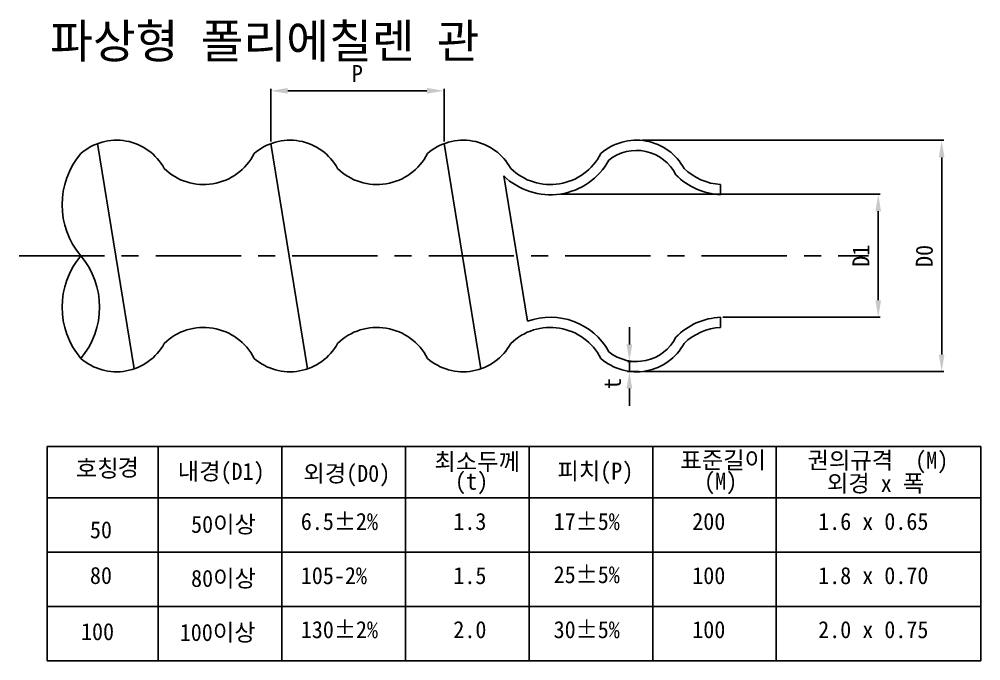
# Model space of a CAD drawing. Extents: x -1373 to 1338, y -24 to 500.
# Drawn here: x 560.1 to 701, y 113.9 to 207.8 of the extents above; entities that cross this region are included whole.
import ezdxf

# ---------------------------------------------------------------- set-up
doc = ezdxf.new("R2010")
doc.units = 0
doc.header["$LTSCALE"] = 10
doc.linetypes.add('A-CENTR01', pattern=[2, 1.25, -0.25, 0.25, -0.25])
for name, color, linetype in [('TN-CNTL', 1, 'A-CENTR01'), ('TN-DIMS', 1, 'Continuous'), ('TN-LINE', 7, 'Continuous'), ('TN-TABL-LIN1', 4, 'Continuous'), ('TN-TABL-LIN2', 1, 'Continuous'), ('TN-TABL-TEX1', 6, 'Continuous'), ('TN-TABL-TEX2', 3, 'Continuous'), ('TN-TEX1', 6, 'Continuous')]:
    doc.layers.add(name, color=color, linetype=linetype)
doc.styles.add('D', font='GulimChe.ttf')
doc.dimstyles.new('D', dxfattribs={"dimtxt": 2.5, "dimasz": 2.5, "dimexe": 1.25, "dimexo": 2, "dimgap": 1, "dimtad": 1, "dimdec": 0, "dimtxsty": 'D', "dimcen": 2.5, "dimclrd": 9, "dimclre": 9, "dimclrt": 9, "dimadec": 0, "dimazin": 0, "dimtfac": 1, "dimtdec": 0, "dimtmove": 0, "dimatfit": 3, "dimfxl": 0, "dimarcsym": 0})

# ---------------------------------------------------------------- blocks, each defined once
blk = doc.blocks.new('*D58')
at = {"layer": 'DEFPOINTS', "color": 0}
for p in [(622.32, 197.36), (596.93, 189.62), (622.32, 189.62)]:
    blk.add_point(p, dxfattribs=at)
at = {"layer": 'TN-DIMS', "lineweight": -2}
for p, q in [((596.93, 189.92), (596.93, 197.66)), ((599.43, 197.36), (619.82, 197.36)), ((622.32, 189.92), (622.32, 197.66))]:
    blk.add_line(p, q, dxfattribs=at)
at = {"layer": 'TN-DIMS'}
for points in [[(599.43, 197.78), (599.43, 196.94), (596.93, 197.36)], [(619.82, 197.78), (619.82, 196.94), (622.32, 197.36)]]:
    blk.add_solid(points, dxfattribs=at)
at = {"layer": 'TN-DIMS', "color": 3, "insert": (609.62, 199.89), "char_height": 2.5, "attachment_point": 5, "style": 'D'}
blk.add_mtext('P', dxfattribs=at)
blk = doc.blocks.new('*D59')
at = {"layer": 'DEFPOINTS', "color": 0}
for p in [(650.98, 157.72), (649.48, 156.23), (651.23, 156.23)]:
    blk.add_point(p, dxfattribs=at)
at = {"layer": 'TN-DIMS', "lineweight": -2}
for p, q in [((649.48, 160.22), (649.48, 162.72)), ((650.68, 157.72), (649.18, 157.72)), ((649.48, 157.72), (649.48, 156.23)), ((650.93, 156.23), (649.18, 156.23)), ((649.48, 153.73), (649.48, 151.23))]:
    blk.add_line(p, q, dxfattribs=at)
at = {"layer": 'TN-DIMS'}
for points in [[(649.06, 160.22), (649.9, 160.22), (649.48, 157.72)], [(649.06, 153.73), (649.9, 153.73), (649.48, 156.23)]]:
    blk.add_solid(points, dxfattribs=at)
at = {"layer": 'TN-DIMS', "color": 3, "insert": (647, 154.47), "char_height": 2.5, "attachment_point": 5, "rotation": 90, "style": 'D'}
blk.add_mtext('t', dxfattribs=at)
blk = doc.blocks.new('*D60')
at = {"layer": 'DEFPOINTS', "color": 0}
for p in [(639.12, 182.21), (662.85, 164.19), (685.94, 164.19)]:
    blk.add_point(p, dxfattribs=at)
at = {"layer": 'TN-DIMS', "lineweight": -2}
for p, q in [((639.42, 182.21), (686.24, 182.21)), ((685.94, 179.71), (685.94, 166.69)), ((663.15, 164.19), (686.24, 164.19))]:
    blk.add_line(p, q, dxfattribs=at)
at = {"layer": 'TN-DIMS'}
for points in [[(685.53, 179.71), (686.36, 179.71), (685.94, 182.21)], [(685.53, 166.69), (686.36, 166.69), (685.94, 164.19)]]:
    blk.add_solid(points, dxfattribs=at)
at = {"layer": 'TN-DIMS', "color": 3, "insert": (683.41, 173.2), "char_height": 2.5, "attachment_point": 5, "rotation": 90, "style": 'D'}
blk.add_mtext('D1', dxfattribs=at)
blk = doc.blocks.new('*D61')
at = {"layer": 'DEFPOINTS', "color": 0}
for p in [(651.12, 190.11), (651.36, 156.23), (695.24, 156.23)]:
    blk.add_point(p, dxfattribs=at)
at = {"layer": 'TN-DIMS', "lineweight": -2}
for p, q in [((651.42, 190.11), (695.54, 190.11)), ((695.24, 187.61), (695.24, 158.73)), ((651.66, 156.23), (695.54, 156.23))]:
    blk.add_line(p, q, dxfattribs=at)
at = {"layer": 'TN-DIMS'}
for points in [[(694.82, 187.61), (695.65, 187.61), (695.24, 190.11)], [(694.82, 158.73), (695.65, 158.73), (695.24, 156.23)]]:
    blk.add_solid(points, dxfattribs=at)
at = {"layer": 'TN-DIMS', "color": 3, "insert": (692.71, 173.17), "char_height": 2.5, "attachment_point": 5, "rotation": 90, "style": 'D'}
blk.add_mtext('D0', dxfattribs=at)

msp = doc.modelspace()

# ---------------------------------------------------------------- linework, layer by layer
at = {"layer": 'TN-CNTL', "linetype": 'A-CENTR01'}
msp.add_line((560.07, 173.17), (684.52, 173.17), dxfattribs=at)
at = {"layer": 'TN-LINE'}
for p, q in [((571.53, 189.62), (576.92, 156.64)), ((596.93, 189.62), (602.32, 156.64)), ((622.32, 189.62), (627.71, 156.64)), ((631.07, 184.89), (634.54, 163.62)), ((662.85, 183.64), (662.85, 182.14)), ((662.85, 164.19), (662.85, 162.69))]:
    msp.add_line(p, q, dxfattribs=at)
for centre, radius, start, end in [((574.33, 182.18), 7.95, 28.4472, 131.1714), ((599.73, 182.18), 7.95, 28.4472, 131.1714), ((625.12, 182.18), 7.95, 28.4472, 131.1714), ((650.52, 182.18), 7.95, 28.4472, 131.1714), ((578, 180.67), 11.64, 139.8759, 220.1241), ((587.09, 191.93), 8.3, 225.9128, 333.0202), ((612.49, 191.93), 8.3, 225.9128, 333.0202), ((637.89, 191.93), 8.3, 225.9128, 333.0202), ((650.52, 182.18), 6.45, 26.591, 128.8387), ((637.89, 191.93), 9.8, 225.9128, 331.1691), ((663.28, 191.93), 9.8, 224.4397, 267.4717), ((663.28, 191.93), 8.3, 225.9128, 267.0145), ((578, 165.67), 11.64, 139.8759, 220.1241), ((560.2, 165.67), 11.64, 319.8759, 40.1241), ((637.89, 154.4), 9.8, 28.8309, 109.9355), ((663.28, 154.4), 9.8, 92.5283, 135.5603), ((587.09, 154.4), 8.3, 26.9798, 134.0872), ((612.49, 154.4), 8.3, 26.9798, 134.0872), ((637.89, 154.4), 8.3, 26.9798, 134.0872), ((663.28, 154.4), 8.3, 92.9855, 134.0872), ((650.52, 164.15), 6.45, 231.1613, 333.409), ((574.33, 164.15), 7.95, 228.8286, 331.5528), ((599.73, 164.15), 7.95, 228.8286, 331.5528), ((625.12, 164.15), 7.95, 228.8286, 331.5528), ((650.52, 164.15), 7.95, 228.8286, 331.5528)]:
    msp.add_arc(centre, radius, start, end, dxfattribs=at)
at = {"layer": 'TN-TABL-LIN1'}
for p, q in [((700.97, 145.24), (564.16, 145.24)), ((564.16, 145.24), (564.16, 113.87)), ((564.16, 145.24), (564.16, 113.87)), ((700.97, 145.24), (700.97, 113.87)), ((700.97, 145.24), (700.97, 115.24)), ((700.97, 113.87), (564.16, 113.87))]:
    msp.add_line(p, q, dxfattribs=at)
at = {"layer": 'TN-TABL-LIN2'}
for p, q in [((580.45, 145.24), (580.45, 113.87)), ((598.56, 145.24), (598.56, 113.87)), ((616.68, 145.24), (616.68, 113.87)), ((634.79, 145.24), (634.79, 113.87)), ((652.9, 145.24), (652.9, 113.87)), ((671.01, 145.24), (671.01, 113.87)), ((700.97, 137.74), (564.16, 137.74)), ((700.97, 129.78), (564.16, 129.78)), ((700.97, 121.83), (564.16, 121.83))]:
    msp.add_line(p, q, dxfattribs=at)

# ---------------------------------------------------------------- texts
at = {"layer": 'TN-TABL-TEX1', "style": 'D'}
for s, p in [('경', (574.48, 140.93)), ('최소두께', (620.91, 141.8)), ('표준길이', (656.94, 142.01)), ('권의규격  (M)', (675.58, 141.99)), ('호칭', (568.37, 140.8)), ('내경(D1)', (583.29, 140.37)), ('외경(D0)', (601.7, 140.07)), ('피치(P)', (638.93, 140.41)), ('  (t)', (620.7, 138.93)), ('  (M)', (657.2, 138.93)), ('외경 x 폭 ', (678.42, 138.61))]:
    msp.add_text(s, height=2.5, dxfattribs=at).set_placement(p)
at = {"layer": 'TN-TABL-TEX2', "style": 'D'}
for s, p in [('50이상', (585.25, 132.61)), ('6.5±2%', (601.33, 133.03)), ('1.3', (623.68, 133.03)), ('17±5%', (638.38, 133.03)), ('200', (658.69, 133.03)), ('1.6 x 0.65', (677.14, 133.03)), ('50', (570.43, 131.81)), ('80', (570.43, 125.12)), ('80이상', (585.25, 124.69)), ('105-2%', (601.33, 125.1)), ('1.5', (623.68, 125.1)), ('25±5%', (638.38, 125.24)), ('100', (658.69, 125.1)), ('1.8 x 0.70', (677.14, 125.1)), ('130±2%', (601.33, 117.18)), ('30±5%', (638.38, 117.18)), ('100', (569.12, 116.89)), ('100이상', (583.59, 116.77)), ('2.0', (623.68, 117.18)), ('100', (658.69, 117.18)), ('2.0 x 0.75', (677.14, 117.18))]:
    msp.add_text(s, height=2.5, dxfattribs=at).set_placement(p)
at = {"layer": 'TN-TEX1', "style": 'D'}
msp.add_text('파상형 폴리에칠렌 관', height=5, dxfattribs=at).set_placement((564.59, 202.15))

# ---------------------------------------------------------------- dimensions: what is measured, and where the dimension line sits
at = {"layer": 'TN-DIMS'}
dim = msp.add_linear_dim(base=(622.32, 197.36), p1=(596.93, 189.62), p2=(622.32, 189.62), text='P', dimstyle='D', override={"dimexe": 0.3, "dimexo": 0.3, "dimgap": 1.25, "dimlunit": 6, "dimclrd": 256, "dimclre": 256, "dimclrt": 3, "dimtix": 1, "dimtmove": 2}, dxfattribs=at)
dim.commit()
dim.dimension.update_dxf_attribs({"geometry": '*D58', "text_midpoint": (609.62, 199.89)})
for base, p1, p2, text, picture, middle in [((695.24, 156.23), (651.12, 190.11), (651.36, 156.23), 'D0', '*D61', (692.71, 173.17)), ((685.94, 164.19), (639.12, 182.21), (662.85, 164.19), 'D1', '*D60', (683.41, 173.2))]:
    dim = msp.add_linear_dim(base=base, p1=p1, p2=p2, angle=90, text=text, dimstyle='D', override={"dimexe": 0.3, "dimexo": 0.3, "dimgap": 1.25, "dimlunit": 6, "dimclrd": 256, "dimclre": 256, "dimclrt": 3, "dimtix": 1, "dimtmove": 2}, dxfattribs=at)
    dim.commit()
    dim.dimension.update_dxf_attribs({"geometry": picture, "text_midpoint": middle})
dim = msp.add_linear_dim(base=(649.48, 156.23), p1=(650.98, 157.72), p2=(651.23, 156.23), angle=90, text='t', dimstyle='D', override={"dimexe": 0.3, "dimexo": 0.3, "dimgap": 1.25, "dimlunit": 6, "dimclrd": 256, "dimclre": 256, "dimclrt": 3, "dimtix": 1, "dimtmove": 2}, dxfattribs=at)
dim.commit()
dim.dimension.update_dxf_attribs({"geometry": '*D59', "text_midpoint": (647, 154.47), "dimtype": 160})

doc.saveas('drawing.dxf')
